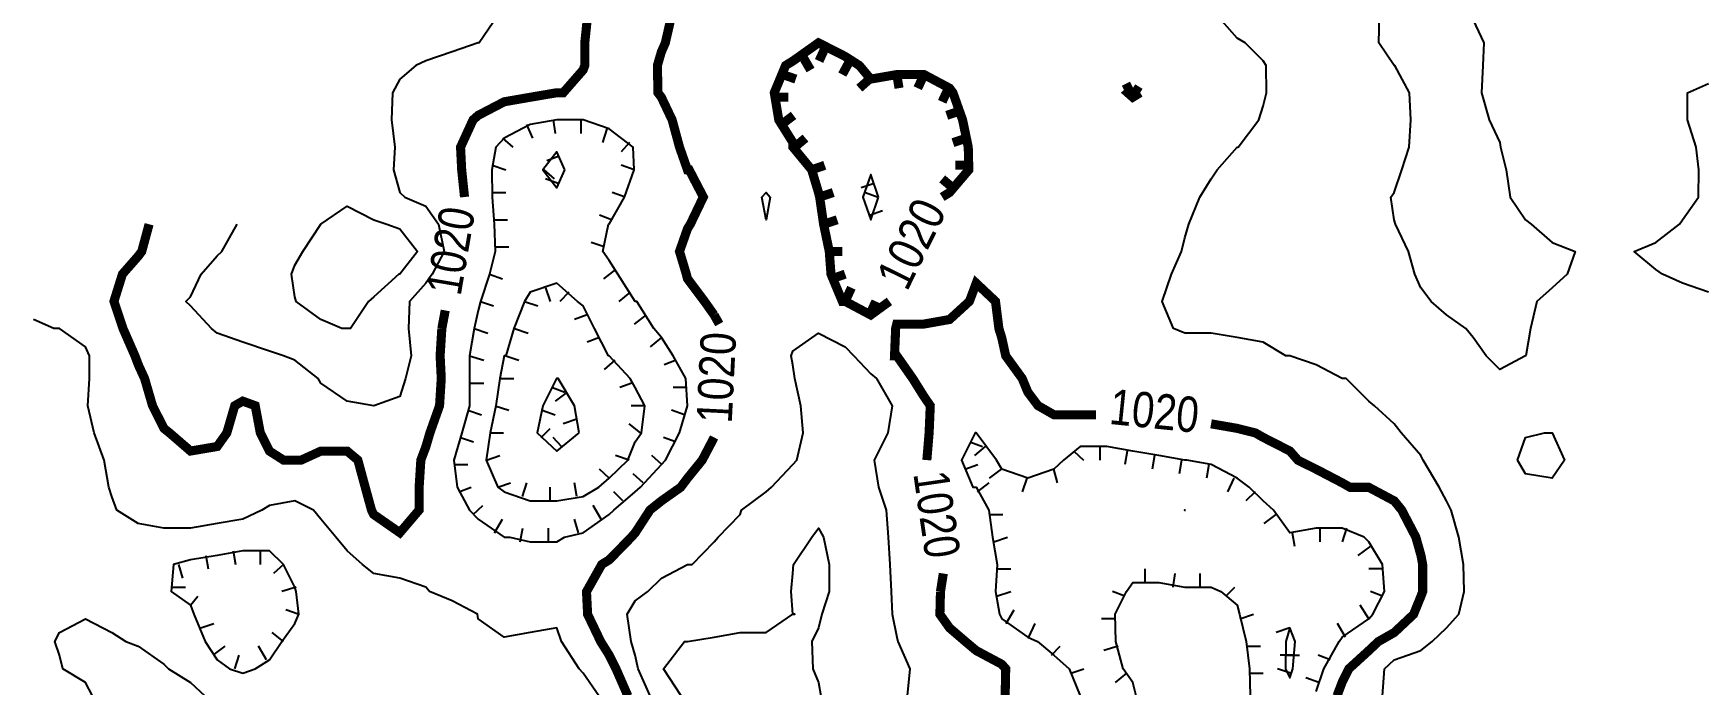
# Model space of a CAD drawing. Extents: x 628896 to 629898, y 4519176 to 4520140.
# Drawn here: x 628983.4 to 629167.3, y 4519583.2 to 4519655 of the extents above; entities that cross this region are included whole.
import ezdxf
from ezdxf.enums import TextEntityAlignment as Align

# ---------------------------------------------------------------- set-up
doc = ezdxf.new("R2010")
doc.units = 0

msp = doc.modelspace()

# ---------------------------------------------------------------- linework, layer by layer
at = {"layer": 'GSLAYER', "linetype": 'CONTINUOUS', "const_width": 1, "flags": 128}
for points in [[(629046.875, 4519677.5), (629046.5, 4519677.5), (629046.8125, 4519674.5), (629046.875, 4519674), (629047.625, 4519671.5), (629047.1875, 4519668.5), (629046.875, 4519667.5), (629046.625, 4519666), (629045.75, 4519663), (629044.875, 4519660), (629044.5, 4519657), (629044.1875, 4519654), (629044.1875, 4519651.5), (629044, 4519651), (629041.8125, 4519648.5), (629041.125, 4519648.5), (629038.1875, 4519648), (629035.3125, 4519647.5), (629032.4375, 4519646), (629031.875, 4519645.5), (629030.5, 4519642.5), (629030.625, 4519640), (629030.9375, 4519637)], [(629058.4375, 4519624), (629057.375, 4519625.5), (629055.5, 4519628), (629055.375, 4519628.5), (629054.625, 4519631), (629055.5, 4519633.5), (629055.8125, 4519634), (629057.25, 4519637), (629055.6875, 4519640), (629055.5, 4519640), (629054.625, 4519642.5), (629053.8125, 4519645.5), (629052.625, 4519648), (629052.25, 4519648.5), (629052.1875, 4519651.5), (629052.625, 4519653), (629053.0625, 4519654), (629053.75, 4519657), (629055.5, 4519659), (629057.25, 4519660), (629058.125, 4519663), (629057.8125, 4519666), (629057.4375, 4519668.5)], [(629083.5625, 4519637), (629084.375, 4519637.5), (629086.5, 4519640), (629086.4375, 4519642.5), (629085.8125, 4519645.5), (629084.75, 4519648.5), (629084.375, 4519649), (629081.5625, 4519650.5), (629078.5625, 4519650.5), (629075.6875, 4519650), (629074.4375, 4519651.5), (629072.875, 4519652.5), (629069.9375, 4519654), (629067.125, 4519652), (629066.3125, 4519651.5), (629065.0625, 4519648.5), (629065.5625, 4519645.5), (629067.125, 4519643), (629067.125, 4519642.5), (629069.1875, 4519640), (629069.9375, 4519637.5), (629070.0625, 4519637), (629070.5, 4519634), (629071.125, 4519631), (629071.3125, 4519628.5), (629072.5625, 4519625.5), (629072.875, 4519625.5), (629075.6875, 4519624), (629077.75, 4519625.5)], [(629068.1875, 4519652.5), (629069.0625, 4519651)], [(629070.6875, 4519653.5), (629070, 4519652)], [(629073.375, 4519652), (629072.5625, 4519650.5)], [(629066, 4519650.5), (629067.4375, 4519650)], [(629078.5625, 4519650.5), (629078.8125, 4519649)], [(629081.5625, 4519650.5), (629080.875, 4519649)], [(629075.5625, 4519650), (629074.4375, 4519649)], [(629084.25, 4519649), (629083.5625, 4519647.5)], [(629104.5625, 4519649), (629104, 4519648.5), (629104.5625, 4519648), (629105.375, 4519648.5)], [(629104.5625, 4519648), (629103.8125, 4519649.5)], [(629105.375, 4519648.5), (629104.5625, 4519649)], [(629065.125, 4519648), (629066.625, 4519648)], [(629085.5625, 4519646.5), (629084.0625, 4519646)], [(629065.875, 4519645), (629067.1875, 4519646)], [(629067.3125, 4519642.5), (629068.5, 4519643.5)], [(629086.25, 4519643.5), (629084.75, 4519643)], [(629069.1875, 4519640), (629070.625, 4519640.5)], [(629086.5, 4519640.5), (629085, 4519640.5)], [(629070.0625, 4519637), (629071.5625, 4519637.5)], [(629084.75, 4519638), (629083.5625, 4519639)], [(629030.9375, 4519637), (629030.9375, 4519637)], [(629083.5625, 4519637), (629083.5625, 4519637)], [(629028.4375, 4519622.5), (629028.25, 4519619.5), (629028.375, 4519617), (629028.1875, 4519614), (629027.125, 4519611), (629026.6875, 4519609.5), (629026.125, 4519608), (629025.9375, 4519605), (629025.9375, 4519602.5), (629023.8125, 4519600), (629020.9375, 4519602), (629020.6875, 4519602.5), (629020, 4519605), (629019.1875, 4519608), (629018, 4519609), (629015.125, 4519609), (629012.9375, 4519608), (629012.25, 4519608), (629011, 4519608), (629009.4375, 4519609), (629008.4375, 4519611), (629007.875, 4519614), (629006.5, 4519614.5), (629005.625, 4519614), (629004.75, 4519611), (629003.6875, 4519609.5), (629000.75, 4519609), (628998.4375, 4519611), (628997.8125, 4519611.5), (628996.5625, 4519614), (628995.6875, 4519617), (628995, 4519618.5), (628994.625, 4519619.5), (628993.3125, 4519622.5), (628992.3125, 4519625.5), (628993.25, 4519628.5), (628995, 4519630.5), (628995.375, 4519631), (628996.1875, 4519634)], [(629070.5, 4519634), (629072, 4519634.5)], [(629071.125, 4519631), (629072.5625, 4519631)], [(629071.4375, 4519628), (629072.875, 4519628.5)], [(629072.875, 4519625.5), (629073.5625, 4519627)], [(629098.75, 4519613), (629095.875, 4519613), (629094.125, 4519614), (629093, 4519615.5), (629092.375, 4519617), (629090.5625, 4519619.5), (629090.125, 4519621.5), (629089.8125, 4519622.5), (629089.4375, 4519625.5), (629087.3125, 4519627.5), (629086.5625, 4519625.5), (629084.375, 4519623.5), (629081.5625, 4519623), (629078.5625, 4519623), (629078.4375, 4519622.5), (629078.3125, 4519619.5), (629078.5625, 4519619.5), (629080.3125, 4519617), (629081.5625, 4519615), (629082.25, 4519614), (629082.125, 4519611), (629081.875, 4519608)], [(629028.8125, 4519624.5), (629028.4375, 4519622.5)], [(629075.5625, 4519624), (629076.25, 4519625.5)], [(629077.75, 4519625.5), (629077.75, 4519625.5)], [(629059, 4519623), (629058.4375, 4519624)], [(629100.5, 4519613), (629098.75, 4519613)], [(629127.0625, 4519582), (629127.625, 4519583.5), (629128.375, 4519585), (629130.5625, 4519587), (629131.625, 4519588), (629133.375, 4519589), (629135.5, 4519591), (629136.3125, 4519593), (629136.5, 4519593.5), (629136.5, 4519596.5), (629136.3125, 4519597.5), (629135.75, 4519599.5), (629134.1875, 4519602.5), (629133.375, 4519603.5), (629130.5625, 4519605), (629128.5, 4519605), (629127.625, 4519605.5), (629124.75, 4519607), (629122.75, 4519608), (629121.875, 4519609), (629118.9375, 4519610.5), (629118.0625, 4519611), (629116.0625, 4519611.5), (629113.1875, 4519612)], [(629113.1875, 4519612), (629113.1875, 4519612)], [(629048.9375, 4519582), (629047.625, 4519585), (629046.875, 4519586.5), (629045.9375, 4519588), (629044.5, 4519591), (629044.375, 4519593.5), (629046.0625, 4519596.5), (629046.875, 4519597), (629049.3125, 4519599.5), (629049.75, 4519600), (629051.375, 4519602.5), (629052.625, 4519603.5), (629054.75, 4519605), (629055.5, 4519606), (629057.125, 4519608), (629058.4375, 4519610.5)], [(629058.4375, 4519610.5), (629058.4375, 4519610.5)], [(629081.875, 4519608), (629081.875, 4519608)], [(629083.6875, 4519595.5), (629083.375, 4519593.5)], [(629083.375, 4519593.5), (629083.3125, 4519591), (629084.375, 4519589.5), (629086.125, 4519588), (629087.3125, 4519587), (629090.125, 4519585.5), (629090.5625, 4519585), (629090.5, 4519582), (629090.125, 4519581), (629089.375, 4519579.5), (629090.125, 4519578), (629091.1875, 4519576.5), (629093, 4519575), (629094.4375, 4519573.5), (629095.875, 4519572.5), (629098.75, 4519571), (629099.25, 4519570.5), (629101.6875, 4519569.5), (629104.5625, 4519569), (629106.6875, 4519568), (629107.4375, 4519567.5), (629110.3125, 4519566), (629111.625, 4519565), (629112.6875, 4519562)]]:
    msp.add_lwpolyline(points, dxfattribs=at)
at = {"layer": 'GSLAYER', "linetype": 'CONTINUOUS', "flags": 128}
for points in [[(629034.625, 4519657), (629032.5625, 4519654), (629032.4375, 4519654), (629029.5625, 4519653), (629026.6875, 4519652), (629025.5625, 4519651.5), (629023.8125, 4519650), (629023, 4519648.5), (629022.875, 4519645.5), (629023.25, 4519642.5), (629023.125, 4519640), (629023.8125, 4519637.5), (629024.375, 4519637), (629026.6875, 4519636), (629028.0625, 4519634), (629028.6875, 4519631), (629027.375, 4519628.5), (629026.6875, 4519627.5), (629024.875, 4519625.5), (629024.75, 4519622.5), (629025.0625, 4519619.5), (629024.4375, 4519617), (629023.8125, 4519615), (629020.9375, 4519614), (629018, 4519614.5), (629015.125, 4519616.5), (629014.8125, 4519617), (629012.25, 4519619), (629011, 4519619.5), (629009.4375, 4519620), (629006.5, 4519621), (629003.6875, 4519622), (629003.0625, 4519622.5), (629000.75, 4519625), (629000.25, 4519625.5), (629000.75, 4519626), (629001.9375, 4519628.5), (629003.6875, 4519630.5), (629004.1875, 4519631), (629005.875, 4519634)], [(629132.0625, 4519582), (629132.3125, 4519585), (629133.375, 4519586), (629136.3125, 4519587), (629137.5625, 4519588), (629139.125, 4519589.5), (629140.5, 4519591), (629141.0625, 4519593.5), (629141, 4519596.5), (629140.5, 4519599.5), (629139.625, 4519602.5), (629139.125, 4519603.5), (629138.3125, 4519605), (629136.5625, 4519608), (629136.3125, 4519608.5), (629134.125, 4519611), (629133.375, 4519612), (629131.1875, 4519614), (629130.5625, 4519614.5), (629128.0625, 4519617), (629127.625, 4519617), (629124.75, 4519618.5), (629121.875, 4519619.5), (629121.4375, 4519619.5), (629118.9375, 4519621), (629116.0625, 4519621.5), (629113.1875, 4519622), (629110.3125, 4519622), (629109.0625, 4519622.5), (629107.8125, 4519625.5), (629108.8125, 4519628.5), (629109.9375, 4519631), (629110.3125, 4519632.5), (629110.75, 4519634), (629111.9375, 4519637), (629113.1875, 4519639), (629113.875, 4519640), (629116.0625, 4519642.5), (629116.1875, 4519642.5), (629118.4375, 4519645.5), (629118.9375, 4519647), (629119.3125, 4519648.5), (629119.25, 4519651.5), (629118.9375, 4519652), (629116.9375, 4519654), (629116.0625, 4519654.5), (629113.875, 4519657)], [(629143.5, 4519619.5), (629142.0625, 4519621.5), (629141.25, 4519622.5), (629139.125, 4519624), (629137.4375, 4519625.5), (629136.3125, 4519627), (629135.625, 4519628.5), (629134.9375, 4519631), (629133.5, 4519634), (629133.375, 4519634.5), (629133, 4519637), (629133.375, 4519637.5), (629134.1875, 4519640), (629135, 4519642.5), (629135.1875, 4519645.5), (629135.0625, 4519648.5), (629133.4375, 4519651.5), (629133.375, 4519651.5), (629131.6875, 4519654), (629131.75, 4519657)], [(629142.0625, 4519656.5), (629143.25, 4519654), (629143.125, 4519651.5), (629143, 4519648.5), (629143.8125, 4519645.5), (629145, 4519643), (629145.0625, 4519642.5), (629145.6875, 4519640), (629146.125, 4519637), (629147.8125, 4519634.5), (629148.4375, 4519634), (629150.75, 4519632), (629153.3125, 4519631), (629152.4375, 4519628.5), (629150.75, 4519627), (629149.0625, 4519625.5), (629148.375, 4519622.5), (629147.875, 4519619.5), (629147.8125, 4519619.5), (629145, 4519618), (629143.5, 4519619.5)], [(629168, 4519626.5), (629165.125, 4519627.5), (629162.9375, 4519628.5), (629162.1875, 4519629), (629159.8125, 4519631), (629162.1875, 4519632), (629164.8125, 4519634), (629165.125, 4519634.5), (629166.875, 4519637), (629166.9375, 4519640), (629166.625, 4519642.5), (629165.6875, 4519645.5), (629165.6875, 4519648.5), (629168, 4519649.5)], [(629041.9375, 4519599.5), (629044, 4519600), (629046.875, 4519602), (629047.375, 4519602.5), (629049.75, 4519604.5), (629050.3125, 4519605), (629052.625, 4519607.5), (629053.0625, 4519608), (629054.625, 4519611), (629055.5, 4519614), (629055.3125, 4519617), (629053.9375, 4519619.5), (629052.625, 4519621.5), (629051.8125, 4519622.5), (629049.9375, 4519625.5), (629049.75, 4519625.5), (629047.8125, 4519628.5), (629046.875, 4519630), (629046.1875, 4519631), (629046.8125, 4519634), (629046.875, 4519634), (629048.5625, 4519637), (629049.625, 4519640), (629049.5, 4519642.5), (629046.875, 4519644.5), (629044, 4519645.5), (629041.125, 4519645.5), (629038.1875, 4519645), (629035.3125, 4519643.5), (629034.375, 4519642.5), (629033.9375, 4519640), (629034, 4519637), (629034.1875, 4519634), (629034.3125, 4519631), (629033.6875, 4519628.5), (629032.6875, 4519625.5), (629032.4375, 4519624.5), (629032, 4519622.5), (629031.5, 4519619.5), (629031.5, 4519617), (629031.5, 4519614), (629030.625, 4519611), (629029.75, 4519608), (629030.125, 4519605), (629031.5, 4519602.5), (629032.4375, 4519601.5), (629035.3125, 4519599.5), (629035.9375, 4519599.5), (629038.1875, 4519599), (629041.125, 4519599), (629041.9375, 4519599.5)], [(629040.6875, 4519645.5), (629040.9375, 4519644)], [(629043.75, 4519645.5), (629043.75, 4519644)], [(629035.125, 4519643.5), (629036.25, 4519642.5)], [(629037.75, 4519645), (629038.4375, 4519643.5)], [(629046.625, 4519644.5), (629046.125, 4519643)], [(629042, 4519640), (629041.125, 4519642), (629039.5625, 4519640), (629041.125, 4519638), (629042, 4519640)], [(629041.375, 4519641.5), (629040, 4519641)], [(629049.125, 4519643), (629048.1875, 4519642)], [(629034, 4519640.5), (629035.5, 4519640)], [(629039.6875, 4519640), (629040.8125, 4519639)], [(629049.625, 4519640), (629048.1875, 4519640.5)], [(629041.25, 4519638.5), (629039.875, 4519639)], [(629076.0625, 4519638.5), (629074.625, 4519638)], [(629076.5625, 4519637), (629075.6875, 4519639.5), (629074.8125, 4519637), (629075.6875, 4519634.5), (629076.5625, 4519637)], [(629017.4375, 4519622.5), (629015.125, 4519623.5), (629012.375, 4519625.5), (629012.25, 4519626), (629011.875, 4519628.5), (629012.25, 4519629.5), (629013.125, 4519631), (629015.125, 4519634), (629018, 4519636), (629020.9375, 4519634.5), (629022.375, 4519634), (629023.8125, 4519633.5), (629025.75, 4519631), (629023.8125, 4519628.5), (629023.6875, 4519628.5), (629020.9375, 4519626), (629020.375, 4519625.5), (629018.375, 4519622.5), (629018, 4519622.5), (629017.4375, 4519622.5)], [(629034, 4519637.5), (629035.5, 4519637.5)], [(629048.625, 4519637), (629047.1875, 4519637.5)], [(629063.6875, 4519637), (629064.1875, 4519637.5), (629064.625, 4519637), (629064.1875, 4519634.5), (629063.6875, 4519637)], [(629075.125, 4519637.5), (629076.5, 4519637)], [(629034.1875, 4519634.5), (629035.6875, 4519634.5)], [(629047.125, 4519634.5), (629045.8125, 4519635)], [(629075.5625, 4519635), (629077, 4519635.5)], [(629034.3125, 4519631.5), (629035.8125, 4519631.5)], [(629046.3125, 4519631.5), (629044.875, 4519632)], [(629047.5625, 4519629), (629046.25, 4519628)], [(629045.75, 4519605), (629046.875, 4519606), (629048.9375, 4519608), (629049.75, 4519610), (629050.4375, 4519611), (629050.8125, 4519614), (629049.75, 4519616), (629049.1875, 4519617), (629046.875, 4519619.5), (629046.8125, 4519619.5), (629045.25, 4519622.5), (629044, 4519625), (629043.375, 4519625.5), (629041.125, 4519627.5), (629038.1875, 4519626.5), (629037.5625, 4519625.5), (629036.375, 4519622.5), (629035.5, 4519619.5), (629035.3125, 4519619.5), (629034.8125, 4519617), (629034.375, 4519614), (629033.75, 4519611), (629033.3125, 4519608), (629034.625, 4519605), (629035.3125, 4519604.5), (629038.1875, 4519603.5), (629041.125, 4519603.5), (629044, 4519604), (629045.75, 4519605)], [(629033.6875, 4519628.5), (629035.125, 4519628)], [(629039.875, 4519627), (629040.375, 4519625.5)], [(629032.6875, 4519625.5), (629034.125, 4519625)], [(629037.5625, 4519625.5), (629039, 4519625)], [(629042.4375, 4519626.5), (629041.4375, 4519625.5)], [(629049.1875, 4519626.5), (629047.9375, 4519625.5)], [(629045.75, 4519582), (629044, 4519584.5), (629043.5625, 4519585), (629041.625, 4519588), (629041.125, 4519589.5), (629038.1875, 4519589), (629035.3125, 4519588.5), (629032.4375, 4519590.5), (629032.375, 4519591), (629029.5625, 4519592.5), (629027.0625, 4519593.5), (629026.6875, 4519594), (629023.8125, 4519595), (629020.9375, 4519595.5), (629019.6875, 4519596.5), (629018, 4519598), (629016.75, 4519599.5), (629015.125, 4519601.5), (629014.3125, 4519602.5), (629012.25, 4519603.5), (629009.4375, 4519603), (629008.625, 4519602.5), (629006.5, 4519601.5), (629003.6875, 4519601), (629000.75, 4519600.5), (628997.8125, 4519600.5), (628995, 4519601), (628992.625, 4519602.5), (628992.0625, 4519604), (628991.75, 4519605), (628991.25, 4519608), (628990.125, 4519611), (628989.4375, 4519614), (628989.625, 4519617), (628989.625, 4519619.5), (628989.1875, 4519620.5), (628986.3125, 4519622.5), (628985.6875, 4519622.5), (628983.4375, 4519623.5)], [(629044.4375, 4519624), (629043.0625, 4519623.5)], [(629050.9375, 4519624), (629049.625, 4519623)], [(629032, 4519622.5), (629033.5, 4519622)], [(629036.4375, 4519622.5), (629037.9375, 4519622)], [(629045.8125, 4519621.5), (629044.4375, 4519621)], [(629051.375, 4519582), (629050.0625, 4519585), (629049.75, 4519586.5), (629049.3125, 4519588), (629048.875, 4519591), (629049.75, 4519592.5), (629051.125, 4519593.5), (629052.625, 4519595), (629055.5, 4519596.5), (629056, 4519596.5), (629058.4375, 4519599), (629058.875, 4519599.5), (629061.3125, 4519602), (629061.4375, 4519602.5), (629064.1875, 4519604.5), (629064.75, 4519605), (629067.125, 4519607.5), (629067.5625, 4519608), (629068.25, 4519611), (629068, 4519614), (629067.3125, 4519617), (629067.125, 4519618.5), (629066.9375, 4519619.5), (629067.125, 4519620), (629069.9375, 4519622), (629072.875, 4519620.5), (629073.8125, 4519619.5), (629075.6875, 4519617.5), (629076.3125, 4519617), (629078.0625, 4519614), (629077.5625, 4519611), (629076.0625, 4519608), (629076.5625, 4519605), (629077.375, 4519602.5), (629077.625, 4519599.5), (629077.8125, 4519596.5), (629077.9375, 4519593.5), (629078.0625, 4519591), (629078.5625, 4519588.5), (629078.6875, 4519588), (629080, 4519585), (629079.6875, 4519582)], [(629052.625, 4519621.5), (629051.375, 4519620.5)], [(629031.5, 4519619.5), (629033.0625, 4519619)], [(629035.5, 4519619.5), (629036.9375, 4519619)], [(629047.5, 4519619), (629046.3125, 4519618)], [(629054.25, 4519619), (629052.9375, 4519618.5)], [(629031.5, 4519616.5), (629033.0625, 4519616.5)], [(629034.8125, 4519617), (629036.375, 4519617)], [(629043.5625, 4519611), (629043.0625, 4519614), (629041.25, 4519617), (629041.125, 4519617), (629041.0625, 4519617), (629039.5625, 4519614), (629038.9375, 4519611), (629041.125, 4519609), (629043.5625, 4519611)], [(629040.625, 4519616), (629042, 4519615.5)], [(629049.375, 4519616.5), (629048.0625, 4519616)], [(629055.375, 4519616), (629053.9375, 4519616)], [(629034.3125, 4519614), (629035.8125, 4519613.5)], [(629042.25, 4519615.5), (629040.9375, 4519614.5)], [(629050.8125, 4519614), (629049.3125, 4519614)], [(629031.3125, 4519613.5), (629032.8125, 4519613)], [(629039.5, 4519613.5), (629040.9375, 4519613)], [(629043.3125, 4519612.5), (629041.8125, 4519612)], [(629050.3125, 4519611), (629049.0625, 4519612)], [(629055.1875, 4519613), (629053.75, 4519613.5)], [(629030.5, 4519610.5), (629031.9375, 4519610)], [(629033.75, 4519611), (629035.25, 4519611)], [(629039.375, 4519610.5), (629040.375, 4519611.5)], [(629041.625, 4519609.5), (629040.6875, 4519610.5)], [(629054.1875, 4519610), (629052.875, 4519610.5)], [(629124.75, 4519582.5), (629125.625, 4519585), (629127.3125, 4519588), (629127.625, 4519588.5), (629130.5625, 4519590.5), (629131, 4519591), (629132.3125, 4519593.5), (629132.0625, 4519596.5), (629130.5625, 4519599), (629130.0625, 4519599.5), (629127.625, 4519600.5), (629124.75, 4519600.5), (629121.875, 4519600), (629120.0625, 4519602.5), (629118.9375, 4519603.5), (629117.375, 4519605), (629116.0625, 4519606), (629113.1875, 4519607.5), (629110.5, 4519608), (629110.3125, 4519608), (629107.4375, 4519608.5), (629104.5625, 4519609), (629101.6875, 4519609.5), (629098.75, 4519609.5), (629096.9375, 4519608), (629095.875, 4519607), (629093, 4519606), (629090.125, 4519607), (629089.5625, 4519608), (629087.3125, 4519611), (629087.1875, 4519611), (629085.6875, 4519608), (629086.9375, 4519605), (629087.3125, 4519605), (629088.6875, 4519602.5), (629089.125, 4519599.5), (629089.625, 4519596.5), (629089.4375, 4519593.5), (629089.875, 4519591), (629090.125, 4519590.5), (629093, 4519588.5), (629094.0625, 4519588), (629095.875, 4519586.5), (629097.5625, 4519585), (629098.75, 4519582)], [(629146.9375, 4519608), (629147.8125, 4519610.5), (629149.9375, 4519611), (629150.75, 4519611), (629150.75, 4519611), (629152.125, 4519608), (629150.75, 4519606), (629147.8125, 4519606.5), (629146.9375, 4519608)], [(629033.375, 4519608), (629034.8125, 4519608.5)], [(629049.0625, 4519608), (629047.5625, 4519608.5)], [(629052.6875, 4519607.5), (629051.5625, 4519608.5)], [(629086.625, 4519610), (629088, 4519609.5)], [(629088.3125, 4519609.5), (629087.125, 4519608.5)], [(629098.0625, 4519609), (629099.125, 4519608)], [(629100.9375, 4519609.5), (629100.9375, 4519608)], [(629103.9375, 4519609), (629103.6875, 4519607.5)], [(629106.9375, 4519608.5), (629106.6875, 4519607)], [(629029.8125, 4519607.5), (629031.3125, 4519607.5)], [(629046.875, 4519606), (629045.8125, 4519607)], [(629050.625, 4519605.5), (629049.5, 4519606.5)], [(629086.0625, 4519607), (629087.5, 4519607.5)], [(629090.0625, 4519607), (629088.75, 4519606)], [(629095.8125, 4519607), (629096.25, 4519605.5)], [(629109.9375, 4519608), (629109.6875, 4519606.5)], [(629112.9375, 4519607.5), (629112.6875, 4519606)], [(629030.3125, 4519604.5), (629031.6875, 4519605)], [(629034.625, 4519605), (629036, 4519605.5)], [(629037.3125, 4519604), (629037.8125, 4519605.5)], [(629040.375, 4519603.5), (629040.375, 4519605)], [(629043.3125, 4519604), (629043.0625, 4519605.5)], [(629087.4375, 4519604.5), (629088.75, 4519605.5)], [(629092.875, 4519606), (629092.375, 4519604.5)], [(629115.6875, 4519606), (629115, 4519604.5)], [(629031.875, 4519602), (629032.9375, 4519603)], [(629046, 4519601.5), (629045.125, 4519603)], [(629048.375, 4519603.5), (629047.375, 4519604.5)], [(629118.0625, 4519604.5), (629117, 4519603.5)], [(629034.25, 4519600), (629035.125, 4519601.5)], [(629043.5, 4519600), (629043.0625, 4519601.5)], [(629088.75, 4519602), (629090.25, 4519602)], [(629110.375, 4519602.5), (629110.3125, 4519602.5), (629110.25, 4519602.5), (629110.3125, 4519602.5), (629110.375, 4519602.5)], [(629120.3125, 4519602), (629119, 4519601)], [(629037.0625, 4519599), (629037.375, 4519600.5)], [(629040.1875, 4519599), (629040.1875, 4519600.5)], [(629054.8125, 4519582), (629052.875, 4519585), (629055.1875, 4519588), (629055.5, 4519588), (629058.4375, 4519588.5), (629061.3125, 4519589), (629064.1875, 4519589), (629067.125, 4519591), (629067.3125, 4519591), (629067.125, 4519591), (629066.9375, 4519593.5), (629067.125, 4519595.5), (629067.1875, 4519596.5), (629069.1875, 4519599.5), (629069.9375, 4519600.5), (629070.5, 4519599.5), (629071.125, 4519596.5), (629071.125, 4519593.5), (629070.3125, 4519591), (629069.9375, 4519589.5), (629069.1875, 4519588), (629069.3125, 4519585), (629069.9375, 4519583.5), (629070.1875, 4519582)], [(629089.25, 4519599), (629090.75, 4519599.5)], [(629122.125, 4519600), (629122.375, 4519598.5)], [(629125.1875, 4519600.5), (629125.1875, 4519599)], [(629128.125, 4519600.5), (629127.625, 4519599)], [(629007.875, 4519585), (629009.4375, 4519586), (629010.8125, 4519588), (629012.25, 4519590), (629012.6875, 4519591), (629012.375, 4519593.5), (629012.25, 4519594), (629011, 4519596.5), (629009.4375, 4519598), (629006.5, 4519598), (629003.6875, 4519597.5), (629000.75, 4519597), (628998.875, 4519596.5), (628998.625, 4519593.5), (629000.75, 4519592), (629001.125, 4519591), (629002.375, 4519588), (629003.6875, 4519586), (629005.0625, 4519585), (629006.5, 4519584.5), (629007.875, 4519585)], [(629002.4375, 4519597.5), (629002.6875, 4519596)], [(629005.4375, 4519598), (629005.6875, 4519596.5)], [(629008.4375, 4519598), (629008.4375, 4519596.5)], [(629130.75, 4519598.5), (629129.375, 4519597.5)], [(628999.4375, 4519596.5), (628999.875, 4519595)], [(629011, 4519596.5), (629009.875, 4519595.5)], [(629089.5625, 4519596), (629091.125, 4519596)], [(629105.9375, 4519594.5), (629105.9375, 4519596)], [(629109, 4519594), (629109.25, 4519595.5)], [(629112, 4519594), (629112, 4519595.5)], [(629132.0625, 4519596), (629130.5625, 4519596)], [(628998.6875, 4519594), (629000.1875, 4519594)], [(629012.375, 4519594), (629010.8125, 4519593.5)], [(629104.9375, 4519582), (629104.5625, 4519583.5), (629103.5, 4519585), (629102.6875, 4519588), (629102.625, 4519591), (629103.875, 4519593.5), (629104.5625, 4519594.5), (629107.4375, 4519594.5), (629110.3125, 4519594), (629113.1875, 4519594), (629114.25, 4519593.5), (629116.0625, 4519592), (629116.3125, 4519591), (629117.0625, 4519588), (629117.4375, 4519585), (629117.5, 4519582)], [(629114.8125, 4519593), (629115.8125, 4519594)], [(629000.75, 4519592), (629001.5625, 4519593)], [(629089.5625, 4519593), (629091.125, 4519593.5)], [(629103.6875, 4519593), (629102.3125, 4519593.5)], [(629130.5625, 4519590.5), (629129.625, 4519592)], [(629132.0625, 4519593), (629130.75, 4519593.5)], [(628989.9375, 4519582), (628989.1875, 4519583.5), (628986.6875, 4519585), (628986.3125, 4519586.5), (628985.8125, 4519588), (628986.3125, 4519589), (628989.1875, 4519590.5), (628992.0625, 4519589), (628993.625, 4519588), (628995, 4519587.5), (628997.8125, 4519585.5), (628998.3125, 4519585), (629000.75, 4519583.5), (629002.3125, 4519582)], [(629001.875, 4519589.5), (629003.3125, 4519590)], [(629012.625, 4519591), (629011.25, 4519591.5)], [(629090.625, 4519590), (629091.5, 4519591.5)], [(629093.125, 4519588.5), (629093.8125, 4519590)], [(629102.625, 4519590.5), (629101.125, 4519590.5)], [(629116.375, 4519590.5), (629117.875, 4519591)], [(629128, 4519588.5), (629127.125, 4519590)], [(629011, 4519588), (629009.75, 4519589)], [(629121.875, 4519589.5), (629120.375, 4519589)], [(629122.1875, 4519585), (629122.4375, 4519588), (629121.875, 4519589.5), (629121.4375, 4519588), (629121.375, 4519585), (629121.875, 4519584), (629122.1875, 4519585)], [(629003.25, 4519586.5), (629004.5625, 4519587.5)], [(629005.625, 4519585), (629006.125, 4519586.5)], [(629009.125, 4519586), (629008.25, 4519587.5)], [(629095.625, 4519586.5), (629096.5625, 4519587.5)], [(629102.9375, 4519587.5), (629101.375, 4519587)], [(629117.1875, 4519587.5), (629118.625, 4519587.5)], [(629122.3125, 4519586.5), (629120.8125, 4519586.5)], [(629121.4375, 4519586.5), (629122.9375, 4519586.5)], [(629126.3125, 4519586), (629125, 4519586.5)], [(629097.75, 4519584.5), (629099.1875, 4519585)], [(629103.875, 4519584.5), (629102.625, 4519583.5)], [(629117.4375, 4519584.5), (629118.9375, 4519584.5)], [(629121.9375, 4519584.5), (629120.5, 4519585)], [(629125.0625, 4519583.5), (629123.625, 4519584)]]:
    msp.add_lwpolyline(points, dxfattribs=at)

# ---------------------------------------------------------------- texts
at = {"layer": 'GSLAYER', "color": 7}
for rotation, width, p, p2 in [(62.9, 0.772825, (629079.6875, 4519626.5), (629084.125, 4519635.5)), (80.4, 0.742285, (629030.5, 4519626), (629032.125, 4519635.5)), (87.1, 0.771129, (629060.375, 4519612), (629060.875, 4519622)), (355.5, 0.754852, (629101.875, 4519612), (629111.625, 4519611)), (278.3, 0.739282, (629080.375, 4519606.5), (629081.75, 4519597))]:
    msp.add_text('1020', height=3.89682, rotation=rotation, dxfattribs=dict(at, width=width)).set_placement(p, p2, align=Align.FIT)

doc.saveas('drawing.dxf')
